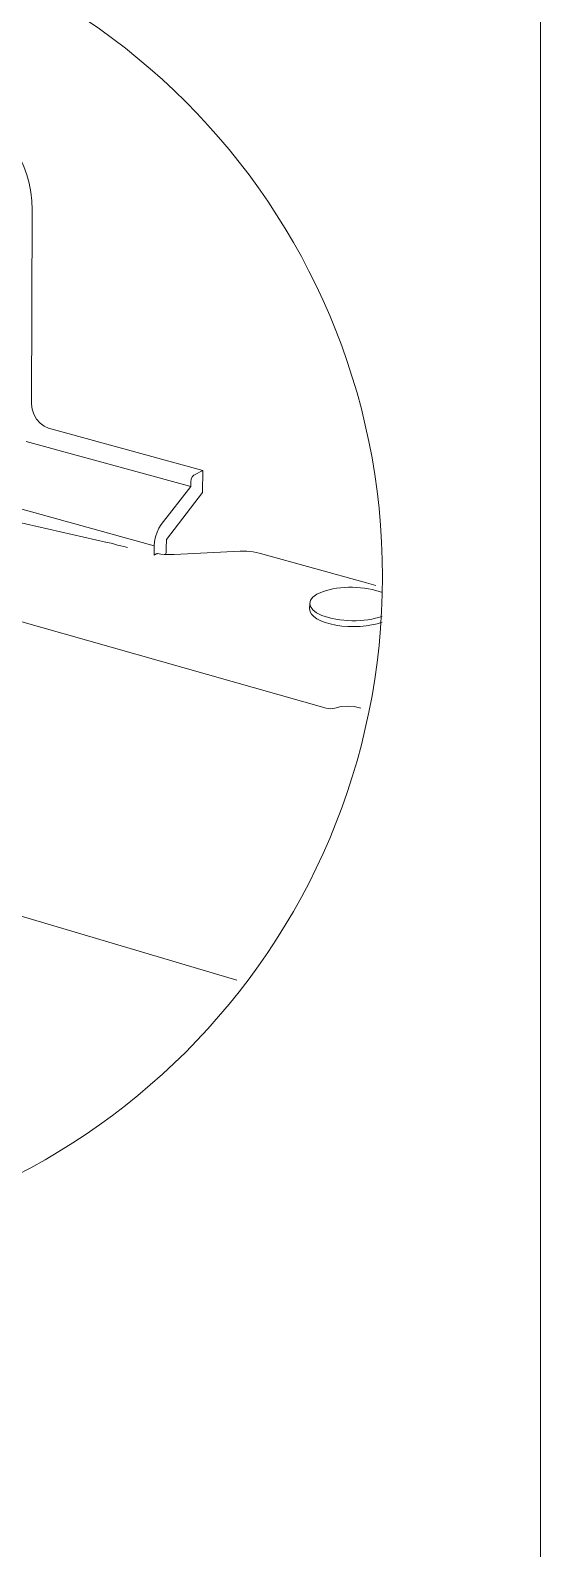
# Model space of a CAD drawing. Header units: metres. Extents: x -11.5 to 7.4, y -3.8 to 5.9.
# Drawn here: x 4.5896 to 4.6463, y -0.9435 to -0.7749 of the extents above; entities that cross this region are included whole.
import ezdxf

# ---------------------------------------------------------------- set-up
doc = ezdxf.new("R2010")
doc.units = ezdxf.units.M
doc.header["$MEASUREMENT"] = 0
doc.layers.add('PDF15_Geometry_Num_Penna__7_Num_Penna__7', color=7, linetype='Continuous', lineweight=18)

msp = doc.modelspace()

# ---------------------------------------------------------------- linework, layer by layer
at = {"layer": 'PDF15_Geometry_Num_Penna__7_Num_Penna__7', "color": 7, "linetype": 'Continuous', "lineweight": 18, "flags": 128}
msp.add_lwpolyline([(4.64628, -1.58983), (4.00553, -1.58983), (4.00553, -0.68789), (4.64628, -0.68789)], close=True, dxfattribs=at)
for points in [[(4.53834, -0.90855, 0.053135), (4.55412, -0.91023, 0.414212), (4.62873, -0.83562, 0.414206), (4.55412, -0.76102, 0.284157), (4.48738, -0.80226)], [(4.59165, -0.81909), (4.59116, -0.81888), (4.5907, -0.81854), (4.59031, -0.81809), (4.59001, -0.81757), (4.58983, -0.817), (4.58977, -0.81643), (4.58983, -0.79488, 0.319507), (4.58132, -0.78287), (4.55885, -0.77701)]]:
    msp.add_lwpolyline(points, format="xyb", dxfattribs=at)
for points in [[(4.59165, -0.81909), (4.60877, -0.82379), (4.60777, -0.82433)], [(4.58918, -0.82057), (4.60743, -0.82559), (4.60744, -0.82506)], [(4.52472, -0.82247), (4.62248, -0.85019)], [(4.60877, -0.82379), (4.60875, -0.82624), (4.60473, -0.83145)], [(4.60777, -0.82434), (4.6076, -0.8245), (4.60748, -0.82477), (4.60744, -0.82506)], [(4.57957, -0.82557), (4.60338, -0.83219), (4.60342, -0.83168), (4.60352, -0.83117), (4.60369, -0.83067), (4.60391, -0.8302), (4.60417, -0.82981)], [(4.60417, -0.82981), (4.60743, -0.82559)], [(4.60042, -0.83237), (4.60002, -0.83226), (4.59967, -0.83216), (4.59932, -0.83208), (4.59897, -0.83198), (4.59859, -0.83189), (4.59817, -0.8318), (4.58, -0.82766)], [(4.60359, -0.83307), (4.60337, -0.8332), (4.60338, -0.83219)], [(4.60468, -0.83313), (4.60471, -0.83279), (4.60472, -0.83245), (4.60473, -0.83145)], [(4.61518, -0.83302), (4.61502, -0.83297), (4.61469, -0.83291), (4.61436, -0.83285), (4.61401, -0.83281), (4.61365, -0.83278), (4.61329, -0.83277), (4.61292, -0.83278), (4.60561, -0.83313)], [(4.60359, -0.83307), (4.60362, -0.83306), (4.60364, -0.83305), (4.60366, -0.83305), (4.60369, -0.83304), (4.60371, -0.83304), (4.60374, -0.83304)], [(4.60374, -0.83304), (4.6041, -0.83309), (4.60448, -0.83312), (4.60487, -0.83314), (4.60524, -0.83315), (4.60561, -0.83313)], [(4.62797, -0.83658), (4.62696, -0.83629), (4.61518, -0.83302)], [(4.62065, -0.83857), (4.62064, -0.83922)], [(4.62248, -0.85019), (4.62298, -0.85026), (4.62344, -0.85019)], [(4.62633, -0.85018), (4.62559, -0.85001), (4.62484, -0.84997), (4.62412, -0.85002), (4.62344, -0.85019)], [(4.61255, -0.88038), (4.53699, -0.85796)]]:
    msp.add_lwpolyline(points, dxfattribs=at)
at = {"layer": 'PDF15_Geometry_Num_Penna__7_Num_Penna__7', "color": 7, "linetype": 'Continuous', "lineweight": 18}
for centre, major_axis, ratio, start_param, end_param in [((4.62537, -0.83863), (-0.00472, 0.00006), 0.393448, 3.926003, 8.636952), ((4.62542, -0.83923), (-0.00478, 0.00003), 0.400455, 0.013238, 2.324116)]:
    msp.add_ellipse(centre, major_axis=major_axis, ratio=ratio, start_param=start_param, end_param=end_param, dxfattribs=at)

doc.saveas('drawing.dxf')
